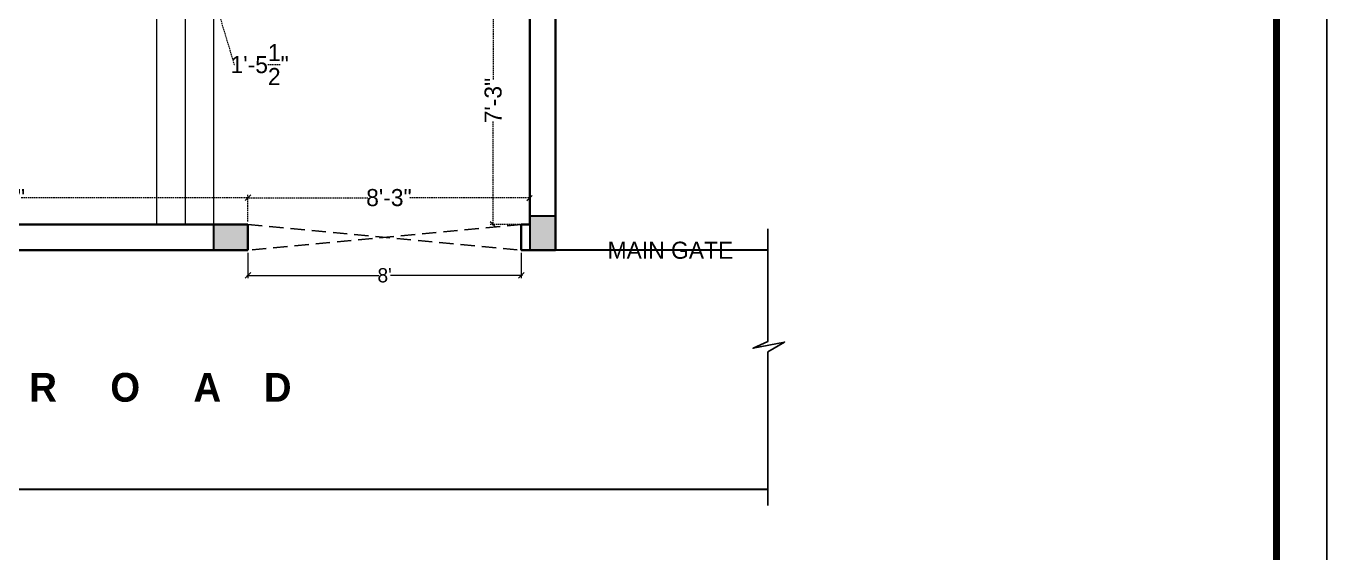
# Model space of a CAD drawing. Header units: millimetres. Extents: x -6808 to 215771, y -89660 to -16303.
# Drawn here: x 97126.6 to 97583.5, y -48018.1 to -47833.1 of the extents above; entities that cross this region are included whole.
import ezdxf

# ---------------------------------------------------------------- set-up
doc = ezdxf.new("R2010")
doc.units = ezdxf.units.MM
doc.header["$PDMODE"] = 35
doc.linetypes.add('DASHED', pattern=[0.75, 0.5, -0.25])
doc.layers.get('0').update_dxf_attribs({"color": 8})
for name, color, linetype, lineweight in [('column', 5, 'Continuous', 30), ('FORMAT LAAYER', 250, 'Continuous', 13), ('STAIR', 252, 'Continuous', 15), ('text', 7, 'Continuous', 25), ('wall', 7, 'Continuous', 35), ('wokg dim', 152, 'DASHED', 18)]:
    doc.layers.add(name, color=color, linetype=linetype, lineweight=lineweight)
doc.layers.add('FORMAT', color=7, linetype='Continuous')
doc.styles.add('SAJ', font='eurr____.ttf')
doc.dimstyles.new('SAJ', dxfattribs={"dimtxt": 5, "dimasz": 2, "dimexe": 1, "dimexo": 1, "dimgap": 0.09375, "dimtad": 0, "dimdec": 1, "dimzin": 0, "dimdsep": 46, "dimlunit": 4, "dimtxsty": 'SAJ', "dimblk": 'OBLIQUE', "dimcen": 0.125, "dimdle": 0.375, "dimadec": 0, "dimazin": 0, "dimtfac": 1, "dimtdec": 1, "dimtofl": 0, "dimtmove": 0, "dimatfit": 3, "dimldrblk": 'OBLIQUE', "dimfxl": 1, "dimtolj": 1, "dimtzin": 0, "dimlwd": 5, "dimlwe": 5, "dimarcsym": 1})

# ---------------------------------------------------------------- blocks, each defined once
blk = doc.blocks.new('_Oblique')
at = {"color": 0, "linetype": 'ByBlock', "lineweight": -2}
blk.add_line((-0.5, -0.5), (0.5, 0.5), dxfattribs=at)
blk = doc.blocks.new('*D1237')
at = {"layer": 'Defpoints', "color": 0, "transparency": 16777216}
for p in [(97204.53, -47911.77), (97300.53, -47911.77), (97204.53, -47920.63)]:
    blk.add_point(p, dxfattribs=at)
at = {"layer": 'wall', "color": 0, "lineweight": 5, "transparency": 16777216}
for p, q in [((97204.53, -47912.77), (97204.53, -47921.63)), ((97300.53, -47912.77), (97300.53, -47921.63)), ((97204.16, -47920.63), (97250.48, -47920.63)), ((97300.91, -47920.63), (97254.58, -47920.63))]:
    blk.add_line(p, q, dxfattribs=at)
at = {"layer": 'wall', "color": 0, "lineweight": 5, "transparency": 16777216, "xscale": 2, "yscale": 2, "zscale": 2, "rotation": 180}
blk.add_blockref('_Oblique', (97204.53, -47920.63), dxfattribs=at)
at = {"layer": 'wall', "color": 0, "lineweight": 5, "transparency": 16777216, "xscale": 2, "yscale": 2, "zscale": 2}
blk.add_blockref('_Oblique', (97300.53, -47920.63), dxfattribs=at)
at = {"layer": 'wall', "color": 0, "transparency": 16777216, "insert": (97252.53, -47920.63), "char_height": 5, "attachment_point": 5, "style": 'SAJ'}
blk.add_mtext("\\A1;8'", dxfattribs=at)
blk = doc.blocks.new('c1')
at = {"layer": 'column'}
blk.add_hatch(color=256, dxfattribs=at).paths.add_polyline_path([(58376.49, -43564.36), (58385.49, -43564.36), (58385.49, -43552.36), (58376.49, -43552.36)])
for p, q in [((58376.49, -43552.36), (58376.49, -43564.36)), ((58376.49, -43552.36), (58385.49, -43552.36)), ((58385.49, -43564.36), (58385.49, -43552.36)), ((58376.49, -43564.36), (58385.49, -43564.36))]:
    blk.add_line(p, q, dxfattribs=at)
blk = doc.blocks.new('*D1324')
at = {"layer": 'Defpoints', "color": 0, "transparency": 16777216}
for p in [(97184.28, -47815.77), (97201.53, -47815.77), (97184.28, -47824.12)]:
    blk.add_point(p, dxfattribs=at)
at = {"layer": 'wokg dim', "color": 0, "linetype": 'DASHED', "lineweight": 5, "transparency": 16777216}
for p, q in [((97184.28, -47816.77), (97184.28, -47825.12)), ((97201.53, -47816.77), (97201.53, -47825.12)), ((97201.91, -47824.12), (97183.91, -47824.12)), ((97192.91, -47824.12), (97199.66, -47846.63)), ((97199.66, -47846.63), (97199.85, -47846.63))]:
    blk.add_line(p, q, dxfattribs=at)
at = {"layer": 'wokg dim', "color": 0, "lineweight": 5, "transparency": 16777216, "xscale": 2, "yscale": 2, "zscale": 2}
for p, rotation in [((97184.28, -47824.12), 180.0000000000484), ((97201.53, -47824.12), 4.83613e-11)]:
    blk.add_blockref('_Oblique', p, dxfattribs=dict(at, rotation=rotation))
at = {"layer": 'wokg dim', "color": 0, "transparency": 16777216, "insert": (97208.63, -47846.63), "char_height": 6, "attachment_point": 5, "style": 'SAJ'}
blk.add_mtext('\\A1;1\'-5{\\H1.000000x;\\S1/2;}"', dxfattribs=at)
blk = doc.blocks.new('*D1329')
at = {"layer": 'Defpoints', "color": 0, "transparency": 16777216}
for p in [(97027.53, -47893.36), (97027.53, -47902.77), (97204.53, -47902.77)]:
    blk.add_point(p, dxfattribs=at)
at = {"layer": 'wokg dim', "color": 0, "linetype": 'DASHED', "lineweight": 5, "transparency": 16777216}
for p, q in [((97027.16, -47893.36), (97107.31, -47893.36)), ((97027.53, -47901.77), (97027.53, -47892.36)), ((97204.91, -47893.36), (97124.75, -47893.36)), ((97204.53, -47901.77), (97204.53, -47892.36))]:
    blk.add_line(p, q, dxfattribs=at)
at = {"layer": 'wokg dim', "color": 0, "lineweight": 5, "transparency": 16777216, "xscale": 2, "yscale": 2, "zscale": 2, "rotation": 180}
blk.add_blockref('_Oblique', (97027.53, -47893.36), dxfattribs=at)
at = {"layer": 'wokg dim', "color": 0, "lineweight": 5, "transparency": 16777216, "xscale": 2, "yscale": 2, "zscale": 2}
blk.add_blockref('_Oblique', (97204.53, -47893.36), dxfattribs=at)
at = {"layer": 'wokg dim', "color": 0, "transparency": 16777216, "insert": (97116.03, -47893.36), "char_height": 6, "attachment_point": 5, "style": 'SAJ'}
blk.add_mtext('\\A1;14\'-9"', dxfattribs=at)
blk = doc.blocks.new('*D1330')
at = {"layer": 'Defpoints', "color": 0, "transparency": 16777216}
for p in [(97303.53, -47815.77), (97290.65, -47902.77), (97303.53, -47902.77)]:
    blk.add_point(p, dxfattribs=at)
at = {"layer": 'wokg dim', "color": 0, "linetype": 'DASHED', "lineweight": 5, "transparency": 16777216}
for p, q in [((97302.53, -47815.77), (97289.65, -47815.77)), ((97290.65, -47815.4), (97290.65, -47852.11)), ((97290.65, -47903.15), (97290.65, -47866.43)), ((97302.53, -47902.77), (97289.65, -47902.77))]:
    blk.add_line(p, q, dxfattribs=at)
at = {"layer": 'wokg dim', "color": 0, "lineweight": 5, "transparency": 16777216, "xscale": 2, "yscale": 2, "zscale": 2}
for p, rotation in [((97290.65, -47815.77), 90), ((97290.65, -47902.77), 270)]:
    blk.add_blockref('_Oblique', p, dxfattribs=dict(at, rotation=rotation))
at = {"layer": 'wokg dim', "color": 0, "transparency": 16777216, "insert": (97290.65, -47859.27), "char_height": 6, "attachment_point": 5, "rotation": 90, "style": 'SAJ'}
blk.add_mtext('\\A1;7\'-3"', dxfattribs=at)
blk = doc.blocks.new('*D1331')
at = {"layer": 'Defpoints', "color": 0, "transparency": 16777216}
for p in [(97303.53, -47893.36), (97204.53, -47902.77), (97303.53, -47902.77)]:
    blk.add_point(p, dxfattribs=at)
at = {"layer": 'wokg dim', "color": 0, "linetype": 'DASHED', "lineweight": 5, "transparency": 16777216}
for p, q in [((97204.16, -47893.36), (97246.91, -47893.36)), ((97204.53, -47901.77), (97204.53, -47892.36)), ((97303.91, -47893.36), (97261.15, -47893.36)), ((97303.53, -47901.77), (97303.53, -47892.36))]:
    blk.add_line(p, q, dxfattribs=at)
at = {"layer": 'wokg dim', "color": 0, "lineweight": 5, "transparency": 16777216, "xscale": 2, "yscale": 2, "zscale": 2, "rotation": 180}
blk.add_blockref('_Oblique', (97204.53, -47893.36), dxfattribs=at)
at = {"layer": 'wokg dim', "color": 0, "lineweight": 5, "transparency": 16777216, "xscale": 2, "yscale": 2, "zscale": 2}
blk.add_blockref('_Oblique', (97303.53, -47893.36), dxfattribs=at)
at = {"layer": 'wokg dim', "color": 0, "transparency": 16777216, "insert": (97254.03, -47893.36), "char_height": 6, "attachment_point": 5, "style": 'SAJ'}
blk.add_mtext('\\A1;8\'-3"', dxfattribs=at)

msp = doc.modelspace()

# ---------------------------------------------------------------- linework, layer by layer
at = {"linetype": 'DASHED', "ltscale": 10}
for p, q in [((97204.53, -47902.774), (97300.53, -47911.774)), ((97300.53, -47902.774), (97204.53, -47911.774))]:
    msp.add_line(p, q, dxfattribs=at)
msp.add_lwpolyline([(97387.14, -47904.257), (97387.14, -47943.815), (97381.966, -47946.211), (97393.002, -47944.025), (97387.172, -47947.481), (97387.172, -48001.398)])
at = {"lineweight": 30}
for points in [[(97387.14, -47911.774), (97311.519, -47911.774)], [(97387.172, -47995.774), (96947.358, -47995.774)]]:
    msp.add_lwpolyline(points, dxfattribs=at)
at = {"layer": 'FORMAT', "color": 0}
msp.add_lwpolyline([(96743.287, -47020.609), (96743.287, -48213.724), (97583.508, -48213.724), (97583.508, -47020.609)], close=True, dxfattribs=at)
msp.add_lwpolyline([(96743.287, -47020.609), (96743.287, -48213.724), (97583.508, -48213.724), (97583.508, -47020.609)], close=True, dxfattribs=at)
at = {"layer": 'FORMAT', "color": 0, "const_width": 2.464}
msp.add_lwpolyline([(96760.972, -47038.294), (96760.972, -48196.039), (97565.824, -48196.039), (97565.824, -47038.294)], close=True, dxfattribs=at)
msp.add_lwpolyline([(96760.972, -47038.294), (96760.972, -48196.039), (97565.824, -48196.039), (97565.824, -47038.294)], close=True, dxfattribs=at)
at = {"layer": 'STAIR'}
for p, q in [((97172.53, -47902.774), (97172.53, -47815.774)), ((97182.53, -47902.774), (97182.53, -47815.774)), ((97192.53, -47902.774), (97192.53, -47815.774))]:
    msp.add_line(p, q, dxfattribs=at)
at = {"layer": 'wall'}
for p, q in [((97312.53, -47123.774), (97312.53, -47911.774)), ((97303.53, -47815.774), (97303.53, -47902.774)), ((97204.53, -47902.774), (97027.53, -47902.774)), ((97204.53, -47902.774), (97204.53, -47911.774)), ((97303.53, -47902.774), (97300.53, -47902.774)), ((97300.53, -47902.774), (97300.53, -47911.774)), ((97204.53, -47911.774), (97018.53, -47911.774)), ((97312.53, -47911.774), (97300.53, -47911.774))]:
    msp.add_line(p, q, dxfattribs=at)

# ---------------------------------------------------------------- block references
at = {"layer": 'column'}
msp.add_blockref('c1', (38927.039, -4347.412), dxfattribs=at)
at = {"layer": 'column', "rotation": 90}
msp.add_blockref('c1', (53640.169, -106288.265), dxfattribs=at)

# ---------------------------------------------------------------- texts
at = {"layer": 'FORMAT LAAYER', "linetype": 'ByBlock', "insert": (97158.79, -47954.893), "char_height": 10.08, "width": 351.4658, "attachment_point": 2, "style": 'SAJ'}
msp.add_mtext('\\A1;{\\fCentury Gothic|b1|i0|c0|p34;        R     O     A    D }', dxfattribs=at)
at = {"layer": 'text', "ltscale": 2, "insert": (97374.975, -47908.804), "char_height": 6, "width": 244.74508, "attachment_point": 3, "style": 'SAJ'}
msp.add_mtext('\\A1;{\\fCentury Gothic|b0|i0|c0|p34;MAIN GATE}', dxfattribs=at)

# ---------------------------------------------------------------- dimensions: what is measured, and where the dimension line sits
at = {"layer": 'wall'}
dim = msp.add_aligned_dim(p1=(97300.53, -47911.774), p2=(97204.53, -47911.774), distance=8.853, dimstyle='SAJ', override={"dimfxl": 4}, dxfattribs=at)
dim.commit()
dim.dimension.update_dxf_attribs({"geometry": '*D1237', "text_midpoint": (97252.53, -47920.627)})
at = {"layer": 'wokg dim'}
for p1, p2, distance, picture, middle in [((97201.53032866, -47815.773770887), (97184.28032866, -47815.773770887), 8.343413159, '*D1324', (97199.939779376, -47846.627853098)), ((97303.53, -47815.774), (97303.53, -47902.774), -12.879, '*D1330', (97290.652, -47859.274)), ((97204.53, -47902.774), (97027.53, -47902.774), -9.416, '*D1329', (97116.03, -47893.357)), ((97204.53, -47902.774), (97303.53, -47902.774), 9.416, '*D1331', (97254.03, -47893.357))]:
    dim = msp.add_aligned_dim(p1=p1, p2=p2, distance=distance, dimstyle='SAJ', override={"dimtxt": 6, "dimtmove": 1}, dxfattribs=at)
    dim.commit()
    dim.dimension.update_dxf_attribs({"geometry": picture, "text_midpoint": middle})

doc.saveas('drawing.dxf')
